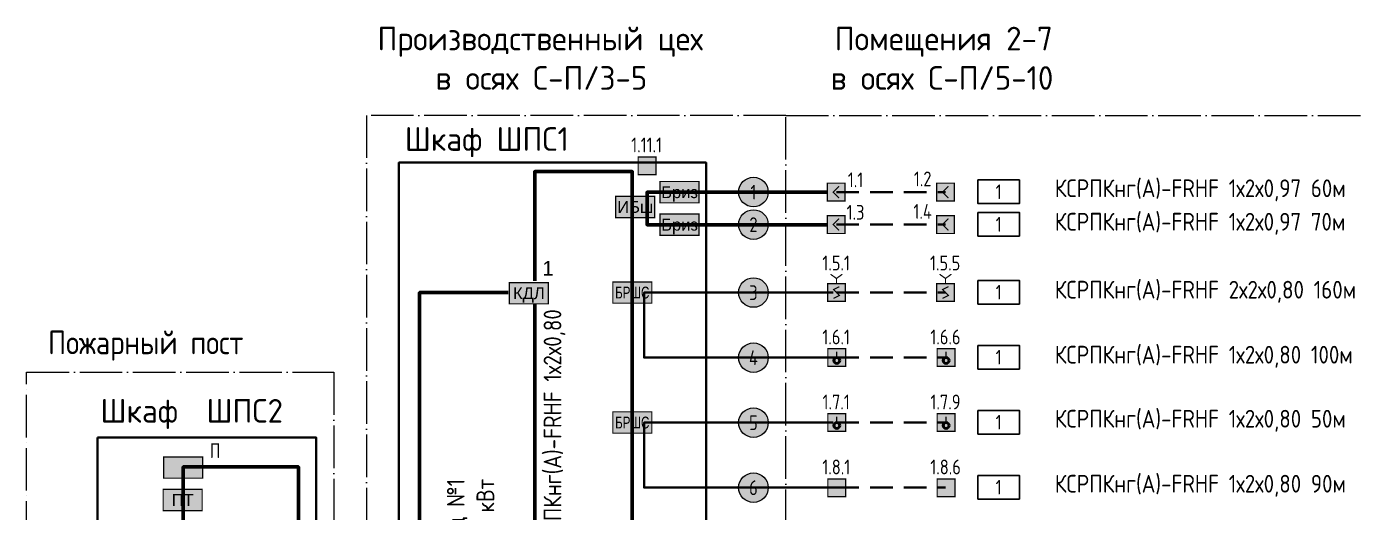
# Model space of a CAD drawing. Header units: millimetres. Extents: x -97100 to 319800, y -166950 to 107250.
# Drawn here: x -75950 to -53446, y -18019 to -9797 of the extents above; entities that cross this region are included whole.
import ezdxf
from ezdxf.enums import TextEntityAlignment as Align

# ---------------------------------------------------------------- set-up
doc = ezdxf.new("R2010")
doc.units = ezdxf.units.MM
doc.linetypes.add('ACAD_ISO04W100', pattern=[30, 24, -3, 0, -3])
doc.linetypes.add('штриховая', pattern=[19.05, 12.7, -6.35])
for name, color, linetype, lineweight in [('0_ПОЖ_ИЗВ', 1, 'Continuous', 15), ('0_ПС', 1, 'Continuous', 15), ('Штриховка', 7, 'Continuous', 25)]:
    doc.layers.add(name, color=color, linetype=linetype, lineweight=lineweight)
doc.styles.add('ARIAL', font='arial.ttf', dxfattribs={"height": 250})
doc.styles.get("Standard").update_dxf_attribs({"font": 'GOST2304A.ttf'})
doc.styles.add('мой', font='GOST_Common.ttf', dxfattribs={"width": 0.9, "height": 3})

# ---------------------------------------------------------------- blocks, each defined once
blk = doc.blocks.new('Расширитель на N зон')
at = {"true_color": 0xfcfcfc}
h = blk.add_hatch(color=7, dxfattribs=at)
h.dxf.hatch_style = 1
h.paths.add_polyline_path([(330, 180), (-330, 180), (-330, -180), (330, -180)])
at = {"color": 0, "const_width": 20}
blk.add_lwpolyline([(-330, -180), (-330, 180), (330, 180), (330, -180), (-330, -180)], dxfattribs=at)
at = {"lineweight": 30, "style": 'ARIAL'}
blk.add_attdef('2', text='', height=200, dxfattribs=at).set_placement((0, 0), align=Align.MIDDLE_CENTER)
blk = doc.blocks.new('ИзвПламени')
at = {"true_color": 0xffffff}
h = blk.add_hatch(color=7, dxfattribs=at)
h.dxf.hatch_style = 1
h.paths.add_polyline_path([(150, -150), (150, 150), (-150, 150), (-150, -150)])
at = {"layer": '0_ПОЖ_ИЗВ', "const_width": 20}
for points in [[(-150, -150), (150, -150), (150, 150), (-150, 150), (-150, -150)], [(50, 100), (-50, 0), (50, -100), (50, -100)]]:
    blk.add_lwpolyline(points, dxfattribs=at)
at = {"color": 7, "lineweight": 30, "style": 'ARIAL'}
blk.add_attdef('1', text='', height=250, dxfattribs=at).set_placement((0, 325), align=Align.MIDDLE)
blk = doc.blocks.new('ИзвЛинейный')
at = {"true_color": 0xffffff}
h = blk.add_hatch(color=7, dxfattribs=at)
h.dxf.hatch_style = 1
h.paths.add_polyline_path([(150, -150), (150, 150), (-150, 150), (-150, -150)])
at = {"layer": '0_ПОЖ_ИЗВ', "const_width": 20}
for points in [[(-99.5, 310), (0, 238.5)], [(99.5, 310), (0, 238.5)], [(0, 150), (0, 238.5)], [(-150, -150), (150, -150), (150, 150), (-150, 150), (-150, -150)], [(50, 100), (-50, 50), (50, -50), (-50, -100)]]:
    blk.add_lwpolyline(points, dxfattribs=at)
at = {"layer": '0_ПОЖ_ИЗВ', "color": 7, "lineweight": 30, "style": 'ARIAL'}
blk.add_attdef('1', text='', height=250, dxfattribs=at).set_placement((0, 483), align=Align.MIDDLE)
blk = doc.blocks.new('ИзвТепловой')
at = {"true_color": 0xffffff}
h = blk.add_hatch(color=7, dxfattribs=at)
h.dxf.hatch_style = 1
h.paths.add_polyline_path([(150, -150), (150, 150), (-150, 150), (-150, -150)])
at = {"color": 1, "linetype": 'Continuous', "lineweight": 50}
blk.add_circle((0, -50), 50, dxfattribs=at)
at = {"layer": '0_ПС', "const_width": 20}
for points in [[(-150, -150), (150, -150), (150, 150), (-150, 150), (-150, -150)], [(0, 0), (0, 100)]]:
    blk.add_lwpolyline(points, dxfattribs=at)
at = {"layer": '0_ПС', "color": 7, "lineweight": 30, "style": 'ARIAL'}
blk.add_attdef('1', text='', height=250, dxfattribs=at).set_placement((0, 325), align=Align.MIDDLE)
blk = doc.blocks.new('ИзвМК')
at = {"true_color": 0xffffff}
h = blk.add_hatch(color=7, dxfattribs=at)
h.dxf.hatch_style = 1
h.paths.add_polyline_path([(150, 50), (-150, 50), (-150, -50), (150, -50)])
at = {"layer": 'Штриховка'}
h = blk.add_hatch(color=0, dxfattribs=at)
h.dxf.hatch_style = 1
h.paths.add_polyline_path([(150, 150), (-150, 150), (-150, 50), (150, 50)])
h.paths.add_polyline_path([(150, -50), (-150, -50), (-150, -150), (150, -150)])
at = {"layer": '0_ПС', "color": 0, "const_width": 20}
blk.add_lwpolyline([(-150, -150), (150, -150), (150, 150), (-150, 150), (-150, -150)], dxfattribs=at)
at = {"layer": '0_ПС', "color": 7, "lineweight": 30}
blk.add_attdef('1', text='', height=250, dxfattribs=at).set_placement((0, 325), align=Align.MIDDLE)
blk = doc.blocks.new('ЗКПС')
at = {"color": 6, "linetype": 'Continuous', "lineweight": 30}
blk.add_lwpolyline([(0, 400), (700, 400), (700, 0), (0, 0)], close=True, dxfattribs=at)
blk.add_attdef('НОМЕР', text='', height=250, dxfattribs=at).set_placement((350, 200), align=Align.MIDDLE)
blk = doc.blocks.new('Номер кабеля')
at = {"linetype": 'Continuous', "lineweight": 40, "true_color": 0xffffff}
h = blk.add_hatch(color=7, dxfattribs=at)
h.dxf.hatch_style = 1
h.paths.add_polyline_path([(-250, 2, 1), (250, 2, 1)])
at = {"color": 7, "linetype": 'Continuous', "lineweight": 20}
blk.add_circle((0, 2), 250, dxfattribs=at)
at = {"color": 7, "linetype": 'Continuous', "lineweight": 30}
blk.add_attdef('НОМЕР', text='', height=250, dxfattribs=at).set_placement((0, 0), align=Align.MIDDLE)
blk = doc.blocks.new('ПИ')
at = {"true_color": 0xfcfcfc}
h = blk.add_hatch(color=7, dxfattribs=at)
h.dxf.hatch_style = 1
h.paths.add_polyline_path([(330, 180), (0, 0), (-330, -180), (330, -180)])
h = blk.add_hatch(color=7)
h.dxf.hatch_style = 1
h.paths.add_polyline_path([(-330, -180), (0, 0), (330, 180), (-330, 180)])
at = {"const_width": 20}
blk.add_lwpolyline([(-330, -180), (-330, 180), (330, 180), (330, -180), (-330, -180)], dxfattribs=at)
at = {"color": 7, "linetype": 'Continuous', "lineweight": 40}
blk.add_attdef('ПОЗ', (-50, 300), '', height=250, dxfattribs=at)

msp = doc.modelspace()

# ---------------------------------------------------------------- linework, layer by layer
at = {"color": 7, "linetype": 'ACAD_ISO04W100', "lineweight": 20, "ltscale": 30}
for points in [[(-63100.00066, -11300), (-70200, -11300), (-70200, -29150), (-63100.00066, -29150)], [(-63100.00066, -11300), (-41850, -11300), (-41850, -29150), (-63100.00066, -29150)], [(-75950.00066, -15648.25466), (-70750, -15648.25466), (-70750, -24850), (-75950.00066, -24850)]]:
    msp.add_lwpolyline(points, close=True, dxfattribs=at)
at = {"color": 7, "linetype": 'Continuous', "lineweight": 40}
for points in [[(-64450.00066, -26800), (-64450.00066, -12100), (-69650, -12100), (-69650, -26800), (-65850, -26800), (-65850, -27800), (-64450, -27800), (-64450, -26800)], [(-62300, -14300), (-65500, -14300), (-65500, -15400), (-62250, -15400)], [(-62300, -16500), (-65500, -16500), (-65500, -17600), (-62250, -17600)]]:
    msp.add_lwpolyline(points, dxfattribs=at)
at = {"color": 40, "linetype": 'Continuous', "lineweight": 60}
for points in [[(-67350, -14100), (-67350, -12250), (-65700, -12250), (-65700, -19150), (-67350, -19150), (-67350, -14500)], [(-62400, -12600), (-65450, -12600), (-65450, -13150), (-62400, -13150)]]:
    msp.add_lwpolyline(points, dxfattribs=at)
at = {"color": 40, "linetype": 'штриховая', "lineweight": 40, "ltscale": 30}
for points in [[(-62245.00066, -12598.25466), (-60400.00066, -12598.25466)], [(-62245.00066, -13148.25466), (-60400.00066, -13148.25466)]]:
    msp.add_lwpolyline(points, dxfattribs=at)
at = {"color": 6, "linetype": 'Continuous', "lineweight": 60}
for points in [[(-69300, -25600), (-69300, -14300), (-67800, -14300)], [(-73300.00066, -19150), (-73300, -17250), (-71350, -17250), (-71350, -23500), (-72650, -23500)]]:
    msp.add_lwpolyline(points, dxfattribs=at)
at = {"color": 7, "linetype": 'штриховая', "lineweight": 40, "ltscale": 30}
for points in [[(-62245.00066, -14298.25466), (-60400.00066, -14298.25466)], [(-62245.00066, -15398.25466), (-60400.00066, -15398.25466)], [(-62245.00066, -16498.25466), (-60400.00066, -16498.25466)], [(-62245.00066, -17598.25466), (-60400.00066, -17598.25466)]]:
    msp.add_lwpolyline(points, dxfattribs=at)
at = {"color": 7, "linetype": 'Continuous', "lineweight": 40}
msp.add_lwpolyline([(-74750, -16750), (-71050, -16750), (-71050, -20850), (-74750, -20850)], close=True, dxfattribs=at)

# ---------------------------------------------------------------- block references
at = {"color": 1, "linetype": 'Continuous', "lineweight": 30}
ref = msp.add_blockref('ИзвМК', (-65450, -12153.5834), dxfattribs=at)
ref.add_attrib('1', '1.11.1', dxfattribs={"layer": '0_ПС', "color": 7, "lineweight": 30, "height": 250}).set_placement((-65457.54848, -11800), align=Align.MIDDLE)
at = {"color": 7, "linetype": 'Continuous', "lineweight": 30}
for p, values in [((-63650, -12600), {'НОМЕР': '1'}), ((-63650, -13150), {'НОМЕР': '2'}), ((-63650, -14300), {'НОМЕР': '3'}), ((-63650, -15401.74534), {'НОМЕР': '4'}), ((-63650, -16501.74534), {'НОМЕР': '5'}), ((-63650, -17601.74534), {'НОМЕР': '6'})]:
    msp.add_blockref('Номер кабеля', p, dxfattribs=at).add_auto_attribs(values)
at = {"color": 7, "linetype": 'Continuous', "lineweight": 40}
ref = msp.add_blockref('ИзвПламени', (-62250.00066, -12598.25466), dxfattribs=at)
ref.add_attrib('1', '1.1', dxfattribs={"layer": '0_ПОЖ_ИЗВ', "color": 7, "lineweight": 30, "height": 250}).set_placement((-61921.92701, -12390.55482), align=Align.MIDDLE)
ref = msp.add_blockref('ИзвПламени', (-60400.00066, -12598.25466), dxfattribs=at)
ref.add_attrib('1', '1.2', dxfattribs={"layer": '0_ПОЖ_ИЗВ', "color": 7, "lineweight": 30, "height": 250}).set_placement((-60786.16071, -12375), align=Align.MIDDLE)
at = {"color": 7}
for p, values in [((-64900, -12600), {'2': 'Бриз'}), ((-65650, -12850), {'2': 'ИБш'}), ((-64900, -13150), {'2': 'Бриз'}), ((-73309.99995, -17810.00028), {'2': 'ПТ'})]:
    msp.add_blockref('Расширитель на N зон', p, dxfattribs=at).add_auto_attribs(values)
at = {"color": 6, "linetype": 'Continuous', "lineweight": 30}
for p in [(-59850.00654, -12792.84123), (-59850.00654, -13342.84123), (-59850.00654, -14492.84123), (-59850.00654, -15592.84123), (-59850.00654, -16692.84123), (-59850.00654, -17792.84123)]:
    msp.add_blockref('ЗКПС', p, dxfattribs=at).add_auto_attribs({'НОМЕР': '1'})
at = {"color": 7, "linetype": 'Continuous', "lineweight": 40}
ref = msp.add_blockref('ИзвПламени', (-62250, -13148.25466), dxfattribs=at)
ref.add_attrib('1', '1.3', dxfattribs={"layer": '0_ПОЖ_ИЗВ', "color": 7, "lineweight": 30, "height": 250}).set_placement((-61921.92685, -12940.55454), align=Align.MIDDLE)
ref = msp.add_blockref('ИзвПламени', (-60400.00066, -13148.25466), dxfattribs=at)
ref.add_attrib('1', '1.4', dxfattribs={"layer": '0_ПОЖ_ИЗВ', "color": 7, "lineweight": 30, "height": 250}).set_placement((-60786.16071, -12925), align=Align.MIDDLE)
at = {"color": 1, "linetype": 'Continuous', "lineweight": 13}
ref = msp.add_blockref('ИзвЛинейный', (-62245.00066, -14298.25466), dxfattribs=at)
ref.add_attrib('1', '1.5.1', dxfattribs={"layer": '0_ПОЖ_ИЗВ', "color": 7, "lineweight": 30, "height": 250}).set_placement((-62250.00066, -13798.25466), align=Align.MIDDLE)
ref = msp.add_blockref('ИзвЛинейный', (-60400, -14298.25466), dxfattribs=at)
ref.add_attrib('1', '1.5.5', dxfattribs={"layer": '0_ПОЖ_ИЗВ', "color": 7, "lineweight": 30, "height": 250}).set_placement((-60405, -13798.25466), align=Align.MIDDLE)
at = {"color": 1}
msp.add_blockref('Расширитель на N зон', (-67450, -14310.00005), dxfattribs=at).add_auto_attribs({'2': 'КДЛ'})
at = {"color": 7}
ref = msp.add_blockref('Расширитель на N зон', (-65700.00066, -14298.25466), dxfattribs=at)
ref.add_attrib('2', 'БРШС', dxfattribs={"lineweight": 30, "height": 200, "style": 'ARIAL', "width": 0.7}).set_placement((-65700.00066, -14298.25466), align=Align.MIDDLE_CENTER)
at = {"color": 1, "linetype": 'Continuous', "lineweight": 40}
ref = msp.add_blockref('ИзвТепловой', (-62240.02239, -15398.25466), dxfattribs=at)
ref.add_attrib('1', '1.6.1', dxfattribs={"layer": '0_ПС', "color": 7, "lineweight": 30, "height": 250}).set_placement((-62250, -15050), align=Align.MIDDLE)
ref = msp.add_blockref('ИзвТепловой', (-60390.02239, -15398.25466), dxfattribs=at)
ref.add_attrib('1', '1.6.6', dxfattribs={"layer": '0_ПС', "color": 7, "lineweight": 30, "height": 250}).set_placement((-60400, -15050), align=Align.MIDDLE)
ref = msp.add_blockref('ИзвТепловой', (-62240.02239, -16498.25466), dxfattribs=at)
ref.add_attrib('1', '1.7.1', dxfattribs={"layer": '0_ПС', "color": 7, "lineweight": 30, "height": 250}).set_placement((-62250, -16150), align=Align.MIDDLE)
ref = msp.add_blockref('ИзвТепловой', (-60390.02239, -16498.25466), dxfattribs=at)
ref.add_attrib('1', '1.7.9', dxfattribs={"layer": '0_ПС', "color": 7, "lineweight": 30, "height": 250}).set_placement((-60400, -16150), align=Align.MIDDLE)
at = {"color": 7}
ref = msp.add_blockref('Расширитель на N зон', (-65700.00066, -16498.25466), dxfattribs=at)
ref.add_attrib('2', 'БРШС', dxfattribs={"lineweight": 30, "height": 200, "style": 'ARIAL', "width": 0.7}).set_placement((-65700.00066, -16498.25466), align=Align.MIDDLE_CENTER)
at = {"color": 7, "linetype": 'Continuous', "lineweight": 40}
ref = msp.add_blockref('ПИ', (-73300, -17260.00028), dxfattribs=at)
ref.add_attrib('ПОЗ', 'П', (-72849.15015, -17100), dxfattribs={"color": 7, "linetype": 'Continuous', "lineweight": 40, "height": 250})
at = {"color": 1, "linetype": 'Continuous', "lineweight": 30}
ref = msp.add_blockref('ИзвМК', (-62239.95809, -17603.5834), dxfattribs=at)
ref.add_attrib('1', '1.8.1', dxfattribs={"layer": '0_ПС', "color": 7, "lineweight": 30, "height": 250}).set_placement((-62247.50657, -17250), align=Align.MIDDLE)
ref = msp.add_blockref('ИзвМК', (-60389.95809, -17603.5834), dxfattribs=at)
ref.add_attrib('1', '1.8.6', dxfattribs={"layer": '0_ПС', "color": 7, "lineweight": 30, "height": 250}).set_placement((-60397.50657, -17250), align=Align.MIDDLE)

# ---------------------------------------------------------------- texts
at = {"color": 7, "linetype": 'Continuous', "lineweight": 40, "style": 'ARIAL'}
msp.add_text('1', height=250, dxfattribs=at).set_placement((-67223.20508, -14013.39746))
at = {"color": 7, "linetype": 'Continuous', "lineweight": 40, "char_height": 400, "attachment_point": 1, "style": 'мой'}
for s, insert, width in [('\\pi337.79,t1137.8;{\\W1;Производственный цех\\P\\pi1319.3,t2119.3;в осях С-П/3-5}', (-70350, -9800), 6192.5495901), ('\\pi475.03,t1275;{\\W1;Помещения 2-7 \\P\\pi407.6,t1207.6;в осях С-П/5-10}', (-62750, -9800), 4569.1442759), ('\\pt800;{\\W1;Шкаф ШПС1}', (-69550, -11500), 3050), ('\\pt800;Пожарный пост', (-75585.8508, -14942.54501), 3785.8508036), ('\\pt800;{\\W1;Шкаф  ШПС2}', (-74700, -16100), 3050)]:
    msp.add_mtext(s, dxfattribs=dict(at, insert=insert, width=width))
at = {"color": 7, "linetype": 'Continuous', "lineweight": 30, "char_height": 300, "attachment_point": 1, "style": 'мой'}
for s, insert, width in [('КСРПКнг(А)-FRHF 1х2х0,97 60м', (-58550, -12383.57143), 5017.5), ('КСРПКнг(А)-FRHF 1х2х0,97 70м', (-58550, -12950), 5017.5), ('КСРПКнг(А)-FRHF 2х2х0,80 160м', (-58550, -14100), 5250), ('КСРПКнг(А)-FRHF 1х2х0,80 100м', (-58550, -15200), 5200), ('КСРПКнг(А)-FRHF 1х2х0,80 50м', (-58550, -16283.57143), 5017.5), ('КСРПКнг(А)-FRHF 1х2х0,80 90м', (-58550, -17383.57143), 5017.5)]:
    msp.add_mtext(s, dxfattribs=dict(at, insert=insert, width=width))
at = {"color": 7, "linetype": 'Continuous', "lineweight": 30, "insert": (-67200, -18750), "char_height": 300, "width": 4000, "attachment_point": 1, "rotation": 90, "style": 'мой'}
msp.add_mtext('КСРПКнг(А)-FRHF 1х2х0,80', dxfattribs=at)
at = {"color": 7, "linetype": 'Continuous', "lineweight": 40, "insert": (-68401.74534, -17450.00066), "char_height": 300, "width": 2733.5798333, "attachment_point": 6, "rotation": 90, "style": 'мой'}
msp.add_mtext('Ввод №1\\P~220В, 0,2 кВт', dxfattribs=at)

doc.saveas('drawing.dxf')
